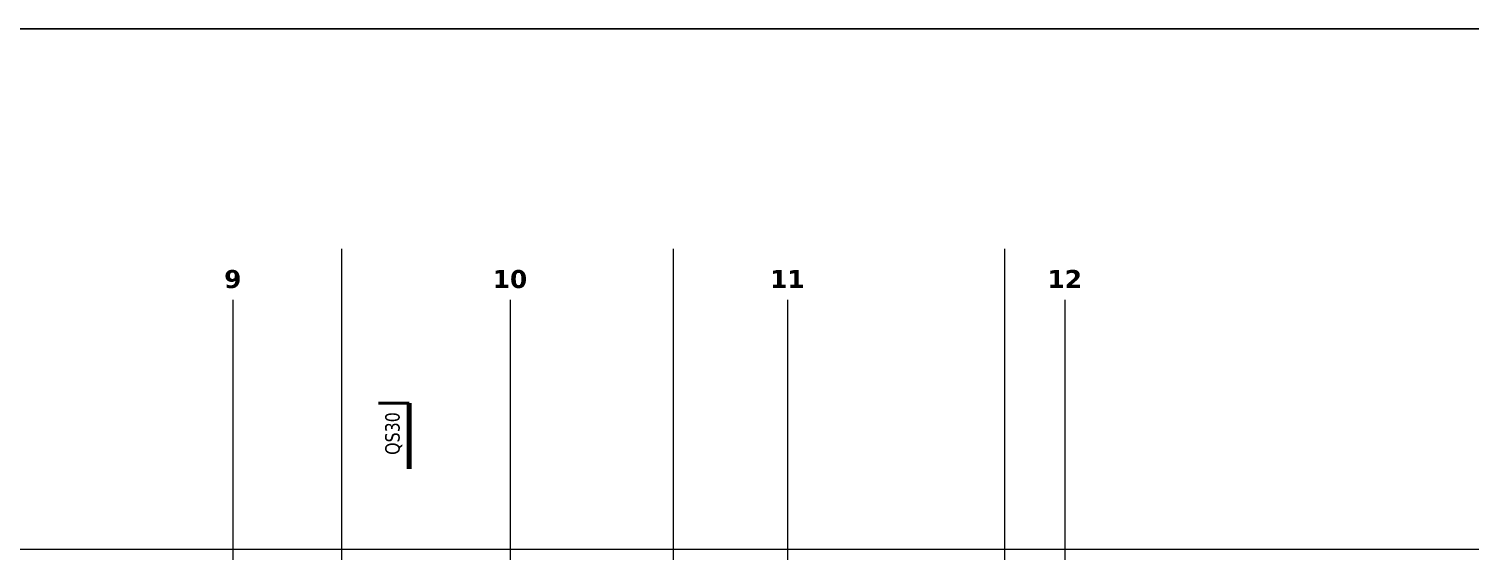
# Model space of a CAD drawing. Extents: x -1132 to 613, y -179 to 712.
# Drawn here: x -523 to -123.9, y 561.9 to 706.5 of the extents above; entities that cross this region are included whole.
import ezdxf
from ezdxf.lldxf.tags import DXFTag

# ---------------------------------------------------------------- set-up
doc = ezdxf.new("R2010")
doc.units = 0
doc.layers.get('0').update_dxf_attribs({"lineweight": 13})
for name, color, linetype, lineweight, true_color in [('A-DETL-____-OTLN', 5, 'Continuous', 9, 0x0000ff), ('G-____-____-SYMB', 7, 'Strichpunkt - Weit', 5, 0x008080), ('S-GRID-____-IDEN', 7, 'Continuous', 9, 0x5555aa)]:
    doc.layers.add(name, color=color, linetype=linetype, lineweight=lineweight, true_color=true_color)
doc.layers.add('S-GRID-____-OTLN', color=7, linetype='Continuous', lineweight=5)
doc.styles.get("Standard").update_dxf_attribs({"font": 'arial.ttf'})
tags = doc.linetypes.add('_Rasterlinie_', pattern=[0.375, 0.2, -0.05, 0.075, -0.05]).pattern_tags.tags
tags[10:11] = [DXFTag(74, 4), DXFTag(75, 0), DXFTag(340, '0'), DXFTag(46, 1.0), DXFTag(50, 0.0), DXFTag(44, 0.0), DXFTag(45, 0.0)]
tags[8:9] = [DXFTag(74, 4), DXFTag(75, 0), DXFTag(340, '0'), DXFTag(46, 1.0), DXFTag(50, 0.0), DXFTag(44, 0.0), DXFTag(45, 0.0)]
tags[6:7] = [DXFTag(74, 4), DXFTag(75, 0), DXFTag(340, '0'), DXFTag(46, 1.0), DXFTag(50, 0.0), DXFTag(44, 0.0), DXFTag(45, 0.0)]
tags[4:5] = [DXFTag(74, 4), DXFTag(75, 0), DXFTag(340, '0'), DXFTag(46, 1.0), DXFTag(50, 0.0), DXFTag(44, 0.0), DXFTag(45, 0.0)]
tags = doc.linetypes.add('_Schnittlinie_', pattern=[0.3, 0.15, -0.05, 0.05, -0.05]).pattern_tags.tags
tags[10:11] = [DXFTag(74, 4), DXFTag(75, 0), DXFTag(340, '0'), DXFTag(46, 1.0), DXFTag(50, 0.0), DXFTag(44, 0.0), DXFTag(45, 0.0)]
tags[8:9] = [DXFTag(74, 4), DXFTag(75, 0), DXFTag(340, '0'), DXFTag(46, 1.0), DXFTag(50, 0.0), DXFTag(44, 0.0), DXFTag(45, 0.0)]
tags[6:7] = [DXFTag(74, 4), DXFTag(75, 0), DXFTag(340, '0'), DXFTag(46, 1.0), DXFTag(50, 0.0), DXFTag(44, 0.0), DXFTag(45, 0.0)]
tags[4:5] = [DXFTag(74, 4), DXFTag(75, 0), DXFTag(340, '0'), DXFTag(46, 1.0), DXFTag(50, 0.0), DXFTag(44, 0.0), DXFTag(45, 0.0)]
tags = doc.linetypes.add('_Strichliert - Fein_', pattern=[0.15, 0.1, -0.05]).pattern_tags.tags
tags[6:7] = [DXFTag(74, 4), DXFTag(75, 0), DXFTag(340, '0'), DXFTag(46, 1.0), DXFTag(50, 0.0), DXFTag(44, 0.0), DXFTag(45, 0.0)]
tags[4:5] = [DXFTag(74, 4), DXFTag(75, 0), DXFTag(340, '0'), DXFTag(46, 1.0), DXFTag(50, 0.0), DXFTag(44, 0.0), DXFTag(45, 0.0)]
tags = doc.linetypes.add('Strichpunkt - Weit', pattern=[0.5, 0.2, -0.15, 0, -0.15]).pattern_tags.tags
tags[10:11] = [DXFTag(74, 4), DXFTag(75, 0), DXFTag(340, '0'), DXFTag(46, 1.0), DXFTag(50, 0.0), DXFTag(44, 0.0), DXFTag(45, 0.0)]
tags[8:9] = [DXFTag(74, 4), DXFTag(75, 0), DXFTag(340, '0'), DXFTag(46, 1.0), DXFTag(50, 0.0), DXFTag(44, 0.0), DXFTag(45, 0.0)]
tags[6:7] = [DXFTag(74, 4), DXFTag(75, 0), DXFTag(340, '0'), DXFTag(46, 1.0), DXFTag(50, 0.0), DXFTag(44, 0.0), DXFTag(45, 0.0)]
tags[4:5] = [DXFTag(74, 4), DXFTag(75, 0), DXFTag(340, '0'), DXFTag(46, 1.0), DXFTag(50, 0.0), DXFTag(44, 0.0), DXFTag(45, 0.0)]

# ---------------------------------------------------------------- blocks, each defined once
blk = doc.blocks.new('Referenz-A0UNPDE96I', base_point=(-1115.89, -117.37))
at = {"layer": 'A-DETL-____-OTLN', "color": 0, "linetype": '_Strichliert - Fein_', "ltscale": 0.13}
blk.add_line((72.2, 562.36), (-1107.61, 562.36), dxfattribs=at)
at = {"layer": 'G-____-____-SYMB', "color": 0, "linetype": 'Continuous', "lineweight": 40, "ltscale": 0.4}
blk.add_line((-426.13, 602.93), (-417.7, 602.93), dxfattribs=at)
at = {"layer": 'G-____-____-SYMB', "color": 0, "linetype": '_Schnittlinie_', "lineweight": 70, "ltscale": 0.7}
blk.add_line((-417.7, 584.68), (-417.7, 602.93), dxfattribs=at)
at = {"layer": 'S-GRID-____-OTLN', "color": 0, "linetype": '_Rasterlinie_', "ltscale": 0.13}
for p, q in [((-436.41, 645.66), (-436.41, 244.87)), ((-344.61, 645.66), (-344.61, 244.87)), ((-252.81, 645.66), (-252.81, 244.87)), ((-466.41, -113.6), (-466.41, 631.48)), ((-389.61, -113.6), (-389.61, 631.48)), ((-312.81, -113.6), (-312.81, 631.48)), ((-236.01, -113.6), (-236.01, 631.48))]:
    blk.add_line(p, q, dxfattribs=at)
at = {"layer": 'G-____-____-SYMB', "color": 0, "linetype": 'Continuous', "ltscale": 0.13, "insert": (-424.31, 588.57), "char_height": 4, "attachment_point": 1, "rotation": 90}
blk.add_mtext('{\\W0.8;\\fVerdana;QS30}', dxfattribs=at)
at = {"layer": 'S-GRID-____-IDEN', "color": 0, "linetype": 'Continuous', "lineweight": 5, "ltscale": 0.13, "char_height": 5, "attachment_point": 1}
for s, insert in [('{\\fVerdana|b1|i0;9}', (-468.89, 639.77)), ('{\\fVerdana|b1|i0;10}', (-394.54, 639.77)), ('{\\fVerdana|b1|i0;11}', (-317.74, 639.77)), ('{\\fVerdana|b1|i0;12}', (-240.94, 639.77))]:
    blk.add_mtext(s, dxfattribs=dict(at, insert=insert))

msp = doc.modelspace()

# ---------------------------------------------------------------- linework, layer by layer
at = {"color": 0, "linetype": 'ByBlock', "lineweight": -2, "ltscale": 0.13}
msp.add_line((607.58, 706.53), (-1132.42, 706.53), dxfattribs=at)

# ---------------------------------------------------------------- block references
at = {"color": 9, "lineweight": 25, "ltscale": 0.25, "true_color": 0xc0c0c0}
msp.add_blockref('Referenz-A0UNPDE96I', (-1115.89, -117.37), dxfattribs=at)

doc.saveas('drawing.dxf')
